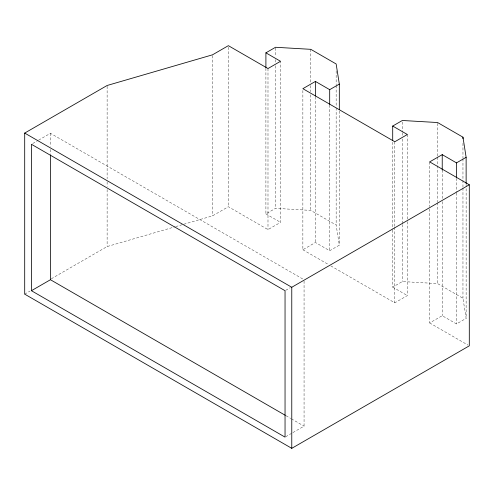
<?xml version="1.0" encoding="UTF-8"?>
<svg xmlns="http://www.w3.org/2000/svg" width="494" height="494" viewBox="0 0 494 494"><rect width="100%" height="100%" fill="white"/><g stroke="black" fill="none" stroke-linecap="round" stroke-linejoin="round"><path stroke-width="0.37" stroke-dasharray="2.47 1.85" d="M32.74 143.519L37.982 140.494M38.643 140.117L50.444 133.3L303.396 279.338M24.7 294.146L30.017 291.077M51.29 278.795L107.124 246.555L174.925 226.826M183.768 224.251L212.513 215.884L228.364 206.733L267.989 229.611L280.543 222.368L280.543 61.293M265.902 68.252L265.902 213.908L275.535 208.345L310.788 210.395L336.148 225.036L339.322 245.172L329.683 250.736L315.419 242.498L302.865 249.748L302.865 89.445M285.699 290.324L290.293 287.675M392.705 230.093L392.705 287.119L402.344 281.555L437.598 283.605L462.958 298.252L466.132 318.383L456.493 323.947L442.229 315.709L429.675 322.959L429.675 207.357M330.844 265.902L394.799 302.828L407.352 295.579L407.352 220.052M285.699 436.752L292.257 432.966M292.911 432.59L304.063 426.149L304.063 279.721M175.666 226.61L183.033 224.467M265.902 213.908L280.543 222.368M392.705 287.119L407.352 295.579M302.865 249.748L328.177 264.364M429.675 322.959L467.979 345.078M286.045 415.744L290.713 418.443M291.386 418.826L304.063 426.149M466.132 184.287L466.132 318.383M462.958 143.346L462.958 157.987M462.958 158.759L462.958 179.569M462.958 180.335L462.958 187.275M462.958 188.047L462.958 298.252M456.493 178.291L456.493 192.166M456.493 192.932L456.493 323.947M442.229 170.053L442.229 198.569M442.229 201.651L442.229 315.709M437.598 123.309L437.598 156.45M437.598 157.216L437.598 164.922M437.598 165.694L437.598 201.916M437.598 202.688L437.598 283.605M429.675 161.89L429.675 206.591M407.352 134.51L407.352 219.28M402.344 122.03L402.344 132.046M402.344 132.818L402.344 135.899M402.344 138.987L402.344 223.757M402.344 224.529L402.344 281.555M394.799 141.753L394.799 226.53M394.799 227.302L394.799 302.828M392.705 142.235L392.705 229.321M339.322 111.076L339.322 245.172M336.148 70.901L336.148 84.777M336.148 85.548L336.148 107.124M336.148 107.896L336.148 225.036M329.683 105.08L329.683 250.736M315.419 96.843L315.419 242.498M310.788 49.326L310.788 82.467M310.788 85.548L310.788 91.711M310.788 94.792L310.788 210.395M275.535 48.048L275.535 56.526M275.535 59.607L275.535 62.689M275.535 65.77L275.535 208.345M267.989 68.543L267.989 229.611M228.364 47.208L228.364 206.733M212.513 55.587L212.513 215.884M107.124 86.259L107.124 178.735M107.124 181.823L107.124 186.448M107.124 189.529L107.124 246.555M50.444 133.3L50.444 146.397M50.444 149.484L50.444 154.103"/><path stroke-width="0.74" d="M392.705 140.697L392.705 126.05L402.344 120.487L437.598 122.537L462.958 137.178L466.132 157.314L456.493 162.878L442.229 154.641L429.675 161.89L469.3 184.768L469.3 345.837L291.769 448.336L24.7 294.146L24.7 133.077L107.124 85.487L212.513 54.815L228.364 45.664L267.989 68.543L280.543 61.293L265.902 52.839L265.902 67.48M265.902 52.839L275.535 47.276L310.788 49.326L336.148 63.967L339.322 84.103L339.322 109.532M339.322 84.103L329.683 89.667L315.419 81.43L302.865 88.679L394.799 141.753L407.352 134.51L392.705 126.05M31.425 290.707L285.044 437.128L285.044 290.707L31.425 144.279L31.425 290.707L50.444 279.728L285.378 415.361M24.7 133.077L291.769 287.267L469.3 184.768M466.132 157.314L466.132 183.515M462.958 137.178L462.958 138.721M456.493 162.878L456.493 177.519M442.229 154.641L442.229 170.053M329.683 89.667L329.683 104.308M315.419 81.43L315.419 96.071M291.769 287.267L291.769 448.336M50.444 154.875L50.444 279.728"/></g></svg>
